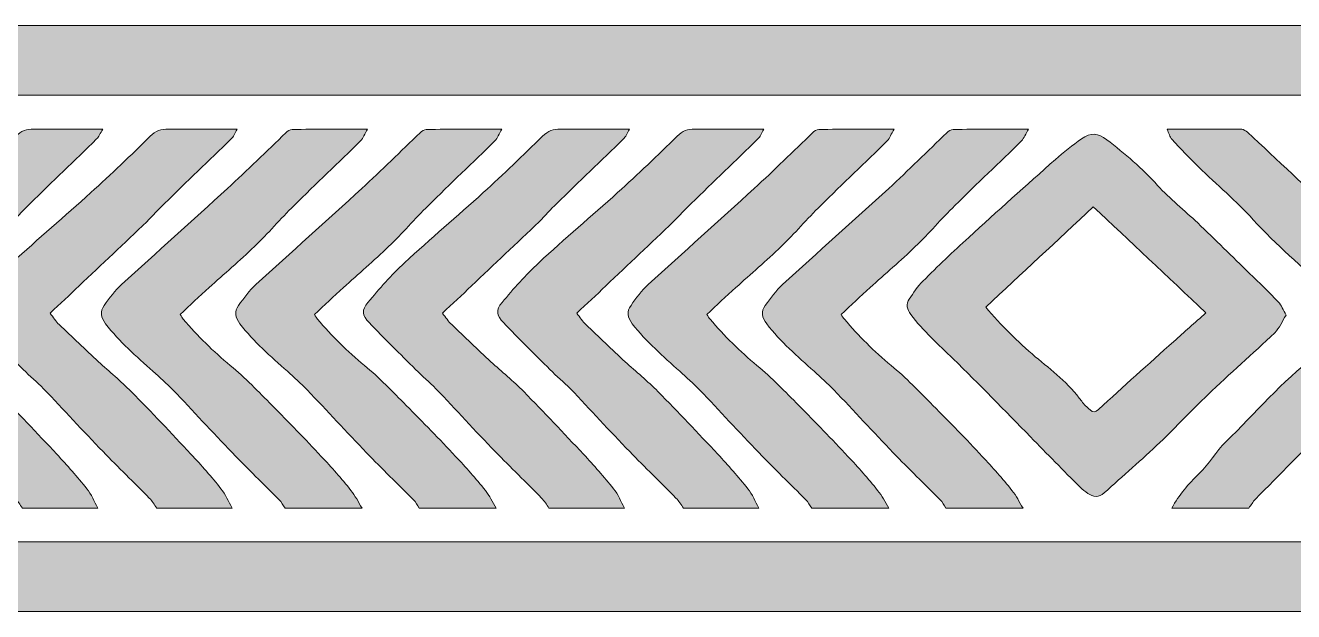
# Model space of a CAD drawing. Header units: millimetres. Extents: x 81 to 254, y 76 to 204.
# Drawn here: x 213.54 to 219.94, y 193.41 to 196.37 of the extents above; entities that cross this region are included whole.
import ezdxf

# ---------------------------------------------------------------- set-up
doc = ezdxf.new("R2010")
doc.units = ezdxf.units.MM
doc.header["$MEASUREMENT"] = 0
doc.layers.get('0').update_dxf_attribs({"lineweight": 0})

# ---------------------------------------------------------------- blocks, each defined once
blk = doc.blocks.new('Block_10')
at = {"true_color": 0xbbbdbf, "transparency": 33554687}
h = blk.add_hatch(color=9, dxfattribs=at)
h.dxf.hatch_style = 2
h.paths.add_polyline_path([(253.1243, 196.0185), (80.8699, 196.0185), (80.8699, 196.3713), (253.1243, 196.3713)])
h = blk.add_hatch(color=9, dxfattribs=at)
h.dxf.hatch_style = 2
h.paths.add_polyline_path([(253.1243, 193.4133), (80.8699, 193.4133), (80.8699, 193.7661), (253.1243, 193.7661)])
for points in [[(253.1243, 196.0185), (80.8699, 196.0185), (80.8699, 196.3713), (253.1243, 196.3713)], [(253.1243, 193.4133), (80.8699, 193.4133), (80.8699, 193.7661), (253.1243, 193.7661)]]:
    blk.add_lwpolyline(points, close=True)
blk = doc.blocks.new('Block_5')
at = {"true_color": 0xbbbdbf, "transparency": 33554687}
h = blk.add_hatch(color=9, dxfattribs=at)
edge = h.paths.add_edge_path()
edge.add_spline(control_points=[(213.525, 193.9356), (213.513, 193.9528), (213.5016, 193.9714), (213.4868, 193.9866), (213.4096, 194.0651), (213.3304, 194.1416), (213.2539, 194.2208), (213.1519, 194.3255), (213.0544, 194.433), (212.9528, 194.5378), (212.9214, 194.5715), (212.8842, 194.6018), (212.8515, 194.6349), (212.7726, 194.7128), (212.693, 194.7913), (212.6165, 194.8713), (212.5814, 194.9078), (212.578, 194.9347), (212.6103, 194.9725), (212.6682, 195.0428), (212.7288, 195.1117), (212.7953, 195.1737), (212.9249, 195.2943), (213.0616, 195.408), (213.1926, 195.5272), (213.2949, 195.6195), (213.3938, 195.716), (213.4923, 195.8118), (213.5188, 195.8379), (213.5453, 195.849), (213.5836, 195.8483), (213.6831, 195.8455), (213.7834, 195.8476), (213.8833, 195.8476), (213.896, 195.8476), (213.9098, 195.8476), (213.9309, 195.8476), (213.9174, 195.8262), (213.9112, 195.809), (213.8995, 195.798), (213.7879, 195.6891), (213.6759, 195.5816), (213.5639, 195.4728), (213.5336, 195.4431), (213.5047, 195.4101), (213.4751, 195.3805), (213.3614, 195.2723), (213.247, 195.1641), (213.1333, 195.0566), (213.0864, 195.0111), (213.0372, 194.9663), (212.9865, 194.9195), (213.0038, 194.8981), (213.0162, 194.8775), (213.0334, 194.8616), (213.0985, 194.7982), (213.1643, 194.7355), (213.2308, 194.6742), (213.2856, 194.6232), (213.3442, 194.577), (213.3972, 194.5233), (213.4985, 194.42), (213.5991, 194.3138), (213.6983, 194.2077), (213.7507, 194.1512), (213.8023, 194.0933), (213.8499, 194.0334), (213.8733, 194.0045), (213.8871, 193.9686), (213.9057, 193.9356), (213.7789, 193.9356), (213.6515, 193.9356), (213.525, 193.9356)], knot_values=[0, 0, 0, 0, 1, 1, 1, 2, 2, 2, 3, 3, 3, 4, 4, 4, 5, 5, 5, 6, 6, 6, 7, 7, 7, 8, 8, 8, 9, 9, 9, 10, 10, 10, 11, 11, 11, 12, 12, 12, 13, 13, 13, 14, 14, 14, 15, 15, 15, 16, 16, 16, 17, 17, 17, 18, 18, 18, 19, 19, 19, 20, 20, 20, 21, 21, 21, 22, 22, 22, 23, 23, 23, 24, 24, 24, 24], degree=3, periodic=0)
h = blk.add_hatch(color=9, dxfattribs=at)
edge = h.paths.add_edge_path()
edge.add_spline(control_points=[(214.2033, 193.9356), (214.1903, 193.9528), (214.1799, 193.9714), (214.1655, 193.9866), (214.0876, 194.0651), (214.0084, 194.1416), (213.9319, 194.2208), (213.8302, 194.3255), (213.7327, 194.433), (213.6315, 194.5378), (213.5991, 194.5715), (213.5626, 194.6018), (213.5291, 194.6349), (213.4506, 194.7128), (213.3714, 194.7913), (213.2938, 194.8713), (213.2587, 194.9078), (213.256, 194.9347), (213.2876, 194.9725), (213.3455, 195.0428), (213.4072, 195.1117), (213.473, 195.1737), (213.6032, 195.2943), (213.7397, 195.408), (213.8699, 195.5272), (213.9732, 195.6195), (214.0724, 195.716), (214.1703, 195.8118), (214.1971, 195.8379), (214.2237, 195.849), (214.2619, 195.8483), (214.3611, 195.8455), (214.4617, 195.8476), (214.5616, 195.8476), (214.574, 195.8476), (214.5865, 195.8476), (214.6092, 195.8476), (214.5961, 195.8262), (214.5899, 195.809), (214.5782, 195.798), (214.4665, 195.6891), (214.3532, 195.5816), (214.2423, 195.4728), (214.2113, 195.4431), (214.183, 195.4101), (214.1524, 195.3805), (214.0394, 195.2723), (213.9257, 195.1641), (213.8106, 195.0566), (213.7637, 195.0111), (213.7152, 194.9663), (213.6645, 194.9195), (213.6811, 194.8981), (213.6935, 194.8775), (213.7107, 194.8616), (213.7762, 194.7982), (213.8423, 194.7355), (213.9091, 194.6742), (213.9636, 194.6232), (214.0214, 194.577), (214.0745, 194.5233), (214.1768, 194.42), (214.2767, 194.3138), (214.3756, 194.2077), (214.4287, 194.1512), (214.4803, 194.0933), (214.5272, 194.0334), (214.5506, 194.0045), (214.5654, 193.9686), (214.5834, 193.9356), (214.4569, 193.9356), (214.3298, 193.9356), (214.2033, 193.9356)], knot_values=[0, 0, 0, 0, 1, 1, 1, 2, 2, 2, 3, 3, 3, 4, 4, 4, 5, 5, 5, 6, 6, 6, 7, 7, 7, 8, 8, 8, 9, 9, 9, 10, 10, 10, 11, 11, 11, 12, 12, 12, 13, 13, 13, 14, 14, 14, 15, 15, 15, 16, 16, 16, 17, 17, 17, 18, 18, 18, 19, 19, 19, 20, 20, 20, 21, 21, 21, 22, 22, 22, 23, 23, 23, 24, 24, 24, 24], degree=3, periodic=0)
h = blk.add_hatch(color=9, dxfattribs=at)
edge = h.paths.add_edge_path()
edge.add_spline(control_points=[(214.8503, 193.9356), (214.8404, 193.9501), (214.8328, 193.9659), (214.8207, 193.9776), (214.7418, 194.0568), (214.6615, 194.1347), (214.585, 194.2146), (214.4827, 194.32), (214.3852, 194.4268), (214.2847, 194.5323), (214.2523, 194.5653), (214.2185, 194.5956), (214.1837, 194.626), (214.0993, 194.7011), (214.0152, 194.7755), (213.945, 194.8651), (213.9215, 194.8974), (213.9153, 194.9271), (213.9381, 194.9587), (213.9643, 194.9953), (213.9925, 195.0332), (214.0256, 195.0635), (214.2033, 195.2261), (214.3828, 195.386), (214.5599, 195.5486), (214.6598, 195.6402), (214.7566, 195.736), (214.8552, 195.829), (214.8634, 195.8373), (214.8751, 195.8462), (214.8862, 195.8462), (215.0095, 195.8476), (215.1321, 195.8476), (215.2665, 195.8476), (215.2513, 195.8228), (215.2451, 195.8021), (215.232, 195.7883), (215.1198, 195.6788), (215.0064, 195.572), (214.8958, 195.4624), (214.8269, 195.3949), (214.7649, 195.3212), (214.696, 195.255), (214.6216, 195.1834), (214.543, 195.1173), (214.4673, 195.0484), (214.4183, 195.0043), (214.3701, 194.9587), (214.3212, 194.9126), (214.3274, 194.9029), (214.3315, 194.8954), (214.3367, 194.8892), (214.4094, 194.8044), (214.4876, 194.7266), (214.574, 194.6556), (214.6491, 194.5936), (214.7167, 194.5226), (214.7856, 194.4537), (214.8689, 194.369), (214.9526, 194.2835), (215.0329, 194.1967), (215.086, 194.1416), (215.1352, 194.0844), (215.1828, 194.0252), (215.2045, 193.9983), (215.2203, 193.9659), (215.239, 193.9356), (215.1094, 193.9356), (214.9799, 193.9356), (214.8503, 193.9356)], knot_values=[0, 0, 0, 0, 1, 1, 1, 2, 2, 2, 3, 3, 3, 4, 4, 4, 5, 5, 5, 6, 6, 6, 7, 7, 7, 8, 8, 8, 9, 9, 9, 10, 10, 10, 11, 11, 11, 12, 12, 12, 13, 13, 13, 14, 14, 14, 15, 15, 15, 16, 16, 16, 17, 17, 17, 18, 18, 18, 19, 19, 19, 20, 20, 20, 21, 21, 21, 22, 22, 22, 23, 23, 23, 23], degree=3, periodic=0)
h = blk.add_hatch(color=9, dxfattribs=at)
edge = h.paths.add_edge_path()
edge.add_spline(control_points=[(215.5276, 193.9356), (215.5184, 193.9501), (215.5104, 193.9659), (215.498, 193.9776), (215.4205, 194.0568), (215.3389, 194.1347), (215.2624, 194.2146), (215.1611, 194.32), (215.0626, 194.4268), (214.962, 194.5323), (214.9309, 194.5653), (214.8965, 194.5956), (214.8624, 194.626), (214.7776, 194.7011), (214.6925, 194.7755), (214.623, 194.8651), (214.5988, 194.8974), (214.5926, 194.9271), (214.6161, 194.9587), (214.6436, 194.9953), (214.6698, 195.0332), (214.7036, 195.0635), (214.8813, 195.2261), (215.0612, 195.386), (215.2383, 195.5486), (215.3382, 195.6402), (215.4339, 195.736), (215.5325, 195.829), (215.5411, 195.8373), (215.5535, 195.8462), (215.5635, 195.8462), (215.6868, 195.8476), (215.8101, 195.8476), (215.9445, 195.8476), (215.9297, 195.8228), (215.9231, 195.8021), (215.9094, 195.7883), (215.7977, 195.6788), (215.6841, 195.572), (215.5738, 195.4624), (215.5042, 195.3949), (215.4429, 195.3212), (215.3733, 195.255), (215.2989, 195.1834), (215.221, 195.1173), (215.1452, 195.0484), (215.0963, 195.0043), (215.0488, 194.9587), (214.9985, 194.9126), (215.0047, 194.9029), (215.0095, 194.8954), (215.015, 194.8892), (215.086, 194.8044), (215.1656, 194.7266), (215.2513, 194.6556), (215.3264, 194.5936), (215.394, 194.5226), (215.4622, 194.4537), (215.5469, 194.369), (215.63, 194.2835), (215.7113, 194.1967), (215.7633, 194.1416), (215.8136, 194.0844), (215.8615, 194.0252), (215.8828, 193.9983), (215.8976, 193.9659), (215.9163, 193.9356), (215.7867, 193.9356), (215.6582, 193.9356), (215.5276, 193.9356)], knot_values=[0, 0, 0, 0, 1, 1, 1, 2, 2, 2, 3, 3, 3, 4, 4, 4, 5, 5, 5, 6, 6, 6, 7, 7, 7, 8, 8, 8, 9, 9, 9, 10, 10, 10, 11, 11, 11, 12, 12, 12, 13, 13, 13, 14, 14, 14, 15, 15, 15, 16, 16, 16, 17, 17, 17, 18, 18, 18, 19, 19, 19, 20, 20, 20, 21, 21, 21, 22, 22, 22, 23, 23, 23, 23], degree=3, periodic=0)
h = blk.add_hatch(color=9, dxfattribs=at)
edge = h.paths.add_edge_path()
edge.add_spline(control_points=[(216.1826, 193.9356), (216.1709, 193.9528), (216.1602, 193.9714), (216.1453, 193.9866), (216.0678, 194.0651), (215.9883, 194.1416), (215.9118, 194.2208), (215.8101, 194.3255), (215.712, 194.433), (215.6121, 194.5378), (215.5793, 194.5715), (215.5428, 194.6018), (215.5097, 194.6349), (215.4312, 194.7128), (215.3512, 194.7913), (215.2748, 194.8713), (215.24, 194.9078), (215.2359, 194.9347), (215.2686, 194.9725), (215.3264, 195.0428), (215.3871, 195.1117), (215.4536, 195.1737), (215.5848, 195.2943), (215.7199, 195.408), (215.8508, 195.5272), (215.9531, 195.6195), (216.0513, 195.716), (216.1505, 195.8118), (216.1781, 195.8379), (216.2036, 195.849), (216.2411, 195.8483), (216.3421, 195.8455), (216.442, 195.8476), (216.5415, 195.8476), (216.555, 195.8476), (216.5674, 195.8476), (216.5894, 195.8476), (216.576, 195.8262), (216.5698, 195.809), (216.5584, 195.798), (216.4464, 195.6891), (216.3338, 195.5816), (216.2218, 195.4728), (216.1912, 195.4431), (216.1629, 195.4101), (216.1333, 195.3805), (216.0196, 195.2723), (215.9045, 195.1641), (215.7915, 195.0566), (215.7443, 195.0111), (215.6958, 194.9663), (215.6448, 194.9195), (215.662, 194.8981), (215.6744, 194.8775), (215.6916, 194.8616), (215.7564, 194.7982), (215.8222, 194.7355), (215.8894, 194.6742), (215.9438, 194.6232), (216.0024, 194.577), (216.0554, 194.5233), (216.1574, 194.42), (216.2566, 194.3138), (216.3565, 194.2077), (216.4096, 194.1512), (216.4606, 194.0933), (216.5085, 194.0334), (216.5315, 194.0045), (216.5453, 193.9686), (216.5632, 193.9356), (216.4378, 193.9356), (216.3097, 193.9356), (216.1826, 193.9356)], knot_values=[0, 0, 0, 0, 1, 1, 1, 2, 2, 2, 3, 3, 3, 4, 4, 4, 5, 5, 5, 6, 6, 6, 7, 7, 7, 8, 8, 8, 9, 9, 9, 10, 10, 10, 11, 11, 11, 12, 12, 12, 13, 13, 13, 14, 14, 14, 15, 15, 15, 16, 16, 16, 17, 17, 17, 18, 18, 18, 19, 19, 19, 20, 20, 20, 21, 21, 21, 22, 22, 22, 23, 23, 23, 24, 24, 24, 24], degree=3, periodic=0)
h = blk.add_hatch(color=9, dxfattribs=at)
edge = h.paths.add_edge_path()
edge.add_spline(control_points=[(216.8616, 193.9356), (216.8492, 193.9528), (216.8382, 193.9714), (216.8234, 193.9866), (216.7462, 194.0651), (216.6666, 194.1416), (216.5901, 194.2208), (216.4885, 194.3255), (216.3906, 194.433), (216.2904, 194.5378), (216.2566, 194.5715), (216.2208, 194.6018), (216.1874, 194.6349), (216.1085, 194.7128), (216.0296, 194.7913), (215.9528, 194.8713), (215.9173, 194.9078), (215.9142, 194.9347), (215.9455, 194.9725), (216.0037, 195.0428), (216.0647, 195.1117), (216.1312, 195.1737), (216.2614, 195.2943), (216.3972, 195.408), (216.5288, 195.5272), (216.6314, 195.6195), (216.7313, 195.716), (216.8289, 195.8118), (216.8554, 195.8379), (216.8819, 195.849), (216.9198, 195.8483), (217.0194, 195.8455), (217.12, 195.8476), (217.2199, 195.8476), (217.2323, 195.8476), (217.2447, 195.8476), (217.2674, 195.8476), (217.2543, 195.8262), (217.2481, 195.809), (217.2364, 195.798), (217.1248, 195.6891), (217.0125, 195.5816), (216.9009, 195.4728), (216.8695, 195.4431), (216.8413, 195.4101), (216.8099, 195.3805), (216.6969, 195.2723), (216.5839, 195.1641), (216.4688, 195.0566), (216.422, 195.0111), (216.3738, 194.9663), (216.3231, 194.9195), (216.3393, 194.8981), (216.3524, 194.8775), (216.3689, 194.8616), (216.4337, 194.7982), (216.5002, 194.7355), (216.567, 194.6742), (216.6218, 194.6232), (216.6807, 194.577), (216.7327, 194.5233), (216.8351, 194.42), (216.935, 194.3138), (217.0345, 194.2077), (217.0876, 194.1512), (217.1386, 194.0933), (217.1861, 194.0334), (217.2088, 194.0045), (217.224, 193.9686), (217.2419, 193.9356), (217.1151, 193.9356), (216.988, 193.9356), (216.8616, 193.9356)], knot_values=[0, 0, 0, 0, 1, 1, 1, 2, 2, 2, 3, 3, 3, 4, 4, 4, 5, 5, 5, 6, 6, 6, 7, 7, 7, 8, 8, 8, 9, 9, 9, 10, 10, 10, 11, 11, 11, 12, 12, 12, 13, 13, 13, 14, 14, 14, 15, 15, 15, 16, 16, 16, 17, 17, 17, 18, 18, 18, 19, 19, 19, 20, 20, 20, 21, 21, 21, 22, 22, 22, 23, 23, 23, 24, 24, 24, 24], degree=3, periodic=0)
h = blk.add_hatch(color=9, dxfattribs=at)
edge = h.paths.add_edge_path()
edge.add_spline(control_points=[(217.5086, 193.9356), (217.4986, 193.9501), (217.4907, 193.9659), (217.479, 193.9776), (217.4004, 194.0568), (217.3198, 194.1347), (217.2429, 194.2146), (217.141, 194.32), (217.0435, 194.4268), (216.9429, 194.5323), (216.9112, 194.5653), (216.8764, 194.5956), (216.8423, 194.626), (216.7586, 194.7011), (216.6735, 194.7755), (216.6032, 194.8651), (216.5798, 194.8974), (216.5736, 194.9271), (216.5967, 194.9587), (216.6228, 194.9953), (216.6501, 195.0332), (216.6838, 195.0635), (216.8616, 195.2261), (217.0411, 195.386), (217.2185, 195.5486), (217.3191, 195.6402), (217.4149, 195.736), (217.5134, 195.829), (217.5217, 195.8373), (217.533, 195.8462), (217.5444, 195.8462), (217.6677, 195.8476), (217.7904, 195.8476), (217.9247, 195.8476), (217.9092, 195.8228), (217.9034, 195.8021), (217.8899, 195.7883), (217.778, 195.6788), (217.665, 195.572), (217.5541, 195.4624), (217.4851, 195.3949), (217.4228, 195.3212), (217.3542, 195.255), (217.2802, 195.1834), (217.2013, 195.1173), (217.1258, 195.0484), (217.0762, 195.0043), (217.0287, 194.9587), (216.9794, 194.9126), (216.9856, 194.9029), (216.9898, 194.8954), (216.9959, 194.8892), (217.0676, 194.8044), (217.1458, 194.7266), (217.2323, 194.6556), (217.3074, 194.5936), (217.3742, 194.5226), (217.4438, 194.4537), (217.5272, 194.369), (217.6099, 194.2835), (217.6911, 194.1967), (217.7442, 194.1416), (217.7935, 194.0844), (217.8414, 194.0252), (217.8634, 193.9983), (217.8786, 193.9659), (217.8972, 193.9356), (217.7676, 193.9356), (217.6381, 193.9356), (217.5086, 193.9356)], knot_values=[0, 0, 0, 0, 1, 1, 1, 2, 2, 2, 3, 3, 3, 4, 4, 4, 5, 5, 5, 6, 6, 6, 7, 7, 7, 8, 8, 8, 9, 9, 9, 10, 10, 10, 11, 11, 11, 12, 12, 12, 13, 13, 13, 14, 14, 14, 15, 15, 15, 16, 16, 16, 17, 17, 17, 18, 18, 18, 19, 19, 19, 20, 20, 20, 21, 21, 21, 22, 22, 22, 23, 23, 23, 23], degree=3, periodic=0)
h = blk.add_hatch(color=9, dxfattribs=at)
edge = h.paths.add_edge_path()
edge.add_spline(control_points=[(218.1859, 193.9356), (218.1769, 193.9501), (218.168, 193.9659), (218.1563, 193.9776), (218.0784, 194.0568), (217.9978, 194.1347), (217.9206, 194.2146), (217.82, 194.32), (217.7208, 194.4268), (217.6202, 194.5323), (217.5892, 194.5653), (217.5547, 194.5956), (217.5203, 194.626), (217.4369, 194.7011), (217.3508, 194.7755), (217.2815, 194.8651), (217.2571, 194.8974), (217.2509, 194.9271), (217.2743, 194.9587), (217.3022, 194.9953), (217.3284, 195.0332), (217.3618, 195.0635), (217.5389, 195.2261), (217.7194, 195.386), (217.8972, 195.5486), (217.9964, 195.6402), (218.0929, 195.736), (218.1907, 195.829), (218.1993, 195.8373), (218.2121, 195.8462), (218.2224, 195.8462), (218.3461, 195.8476), (218.468, 195.8476), (218.6027, 195.8476), (218.5883, 195.8228), (218.581, 195.8021), (218.5676, 195.7883), (218.456, 195.6788), (218.3423, 195.572), (218.2314, 195.4624), (218.1621, 195.3949), (218.1011, 195.3212), (218.0315, 195.255), (217.9582, 195.1834), (217.8786, 195.1173), (217.8035, 195.0484), (217.7545, 195.0043), (217.707, 194.9587), (217.6567, 194.9126), (217.6636, 194.9029), (217.6677, 194.8954), (217.6733, 194.8892), (217.7449, 194.8044), (217.8241, 194.7266), (217.9092, 194.6556), (217.9847, 194.5936), (218.0525, 194.5226), (218.1204, 194.4537), (218.2048, 194.369), (218.2892, 194.2835), (218.3695, 194.1967), (218.4208, 194.1416), (218.4718, 194.0844), (218.5194, 194.0252), (218.5414, 193.9983), (218.5559, 193.9659), (218.5752, 193.9356), (218.4456, 193.9356), (218.3154, 193.9356), (218.1859, 193.9356)], knot_values=[0, 0, 0, 0, 1, 1, 1, 2, 2, 2, 3, 3, 3, 4, 4, 4, 5, 5, 5, 6, 6, 6, 7, 7, 7, 8, 8, 8, 9, 9, 9, 10, 10, 10, 11, 11, 11, 12, 12, 12, 13, 13, 13, 14, 14, 14, 15, 15, 15, 16, 16, 16, 17, 17, 17, 18, 18, 18, 19, 19, 19, 20, 20, 20, 21, 21, 21, 22, 22, 22, 23, 23, 23, 23], degree=3, periodic=0)
h = blk.add_hatch(color=9, dxfattribs=at)
edge = h.paths.add_edge_path()
edge.add_spline(control_points=[(219.4981, 194.9209), (219.3021, 195.1055), (219.1133, 195.284), (218.93, 195.4562), (218.7457, 195.284), (218.5676, 195.1173), (218.3867, 194.9498), (218.4663, 194.8568), (218.5476, 194.7748), (218.6372, 194.6997), (218.7198, 194.6301), (218.8074, 194.5647), (218.8714, 194.4744), (218.8832, 194.4578), (218.8987, 194.4455), (218.9135, 194.431), (218.9283, 194.4158), (218.94, 194.4192), (218.9555, 194.433), (219.0813, 194.5481), (219.2084, 194.6625), (219.3358, 194.7762), (219.3892, 194.8237), (219.442, 194.8706), (219.4981, 194.9209)], knot_values=[0, 0, 0, 0, 1, 1, 1, 2, 2, 2, 3, 3, 3, 4, 4, 4, 5, 5, 5, 6, 6, 6, 7, 7, 7, 8, 8, 8, 8], degree=3, periodic=0)
edge = h.paths.add_edge_path()
edge.add_spline(control_points=[(219.9029, 194.9092), (219.8829, 194.8775), (219.8698, 194.843), (219.8454, 194.8203), (219.7338, 194.7142), (219.619, 194.6136), (219.5081, 194.5074), (219.4254, 194.4296), (219.349, 194.3448), (219.2663, 194.267), (219.1746, 194.1802), (219.0782, 194.0975), (218.9851, 194.0127), (218.9562, 193.9872), (218.9307, 193.9907), (218.9024, 194.01), (218.8897, 194.0196), (218.8752, 194.0293), (218.8635, 194.041), (218.7791, 194.1251), (218.6964, 194.2098), (218.6131, 194.2952), (218.4829, 194.4268), (218.3547, 194.5612), (218.2224, 194.6887), (218.148, 194.761), (218.0708, 194.8292), (218.0081, 194.9133), (217.9895, 194.9381), (217.984, 194.9643), (218.0012, 194.9905), (218.0212, 195.0215), (218.0433, 195.0539), (218.0698, 195.0807), (218.1445, 195.1558), (218.2224, 195.2295), (218.3013, 195.3012), (218.4456, 195.4335), (218.5914, 195.5644), (218.7385, 195.6946), (218.7798, 195.7319), (218.8246, 195.7663), (218.8697, 195.7987), (218.9166, 195.8318), (218.9535, 195.829), (218.9982, 195.7945), (219.0892, 195.7236), (219.1774, 195.6505), (219.2546, 195.5637), (219.3162, 195.4955), (219.3903, 195.4376), (219.4571, 195.3743), (219.5439, 195.2902), (219.6314, 195.2047), (219.7182, 195.12), (219.7672, 195.0724), (219.8182, 195.0249), (219.8643, 194.9753), (219.8802, 194.9595), (219.8878, 194.9353), (219.9029, 194.9092)], knot_values=[0, 0, 0, 0, 1, 1, 1, 2, 2, 2, 3, 3, 3, 4, 4, 4, 5, 5, 5, 6, 6, 6, 7, 7, 7, 8, 8, 8, 9, 9, 9, 10, 10, 10, 11, 11, 11, 12, 12, 12, 13, 13, 13, 14, 14, 14, 15, 15, 15, 16, 16, 16, 17, 17, 17, 18, 18, 18, 19, 19, 19, 20, 20, 20, 20], degree=3, periodic=0)
h = blk.add_hatch(color=9, dxfattribs=at)
edge = h.paths.add_edge_path()
edge.add_spline(control_points=[(219.3266, 193.9356), (219.3624, 194.0017), (219.4092, 194.0575), (219.4647, 194.1106), (219.5143, 194.1581), (219.5494, 194.2215), (219.5987, 194.2697), (219.7479, 194.4144), (219.8805, 194.5743), (220.049, 194.7004), (220.1234, 194.7562), (220.1802, 194.8347), (220.2495, 194.9071), (220.1999, 194.954), (220.1554, 194.9973), (220.11, 195.0387), (219.9828, 195.1524), (219.8526, 195.2633), (219.7375, 195.3908), (219.6517, 195.4852), (219.5529, 195.5672), (219.4612, 195.6568), (219.4151, 195.7015), (219.3703, 195.7484), (219.3266, 195.7966), (219.3155, 195.8083), (219.3117, 195.8262), (219.3021, 195.8476), (219.4333, 195.8476), (219.556, 195.8476), (219.6793, 195.8469), (219.6893, 195.8462), (219.7003, 195.8386), (219.7079, 195.8318), (219.8599, 195.6912), (220.0087, 195.5499), (220.1617, 195.4101), (220.2502, 195.3288), (220.3449, 195.253), (220.4321, 195.1703), (220.4972, 195.1076), (220.5596, 195.0401), (220.6188, 194.9712), (220.6553, 194.9271), (220.6484, 194.905), (220.6143, 194.8595), (220.5379, 194.7583), (220.4379, 194.6825), (220.3487, 194.595), (220.2684, 194.5164), (220.1951, 194.4337), (220.1162, 194.3538), (219.9939, 194.2291), (219.8705, 194.1051), (219.7479, 193.9804), (219.7355, 193.9673), (219.7258, 193.9507), (219.7151, 193.9356), (219.5856, 193.9356), (219.4561, 193.9356), (219.3266, 193.9356)], knot_values=[0, 0, 0, 0, 1, 1, 1, 2, 2, 2, 3, 3, 3, 4, 4, 4, 5, 5, 5, 6, 6, 6, 7, 7, 7, 8, 8, 8, 9, 9, 9, 10, 10, 10, 11, 11, 11, 12, 12, 12, 13, 13, 13, 14, 14, 14, 15, 15, 15, 16, 16, 16, 17, 17, 17, 18, 18, 18, 19, 19, 19, 20, 20, 20, 20], degree=3, periodic=0)
for points, knots in [([(213.525, 193.9356), (213.513, 193.9528), (213.5016, 193.9714), (213.4868, 193.9866), (213.4096, 194.0651), (213.3304, 194.1416), (213.2539, 194.2208), (213.1519, 194.3255), (213.0544, 194.433), (212.9528, 194.5378), (212.9214, 194.5715), (212.8842, 194.6018), (212.8515, 194.6349), (212.7726, 194.7128), (212.693, 194.7913), (212.6165, 194.8713), (212.5814, 194.9078), (212.578, 194.9347), (212.6103, 194.9725), (212.6682, 195.0428), (212.7288, 195.1117), (212.7953, 195.1737), (212.9249, 195.2943), (213.0616, 195.408), (213.1926, 195.5272), (213.2949, 195.6195), (213.3938, 195.716), (213.4923, 195.8118), (213.5188, 195.8379), (213.5453, 195.849), (213.5836, 195.8483), (213.6831, 195.8455), (213.7834, 195.8476), (213.8833, 195.8476), (213.896, 195.8476), (213.9098, 195.8476), (213.9309, 195.8476), (213.9174, 195.8262), (213.9112, 195.809), (213.8995, 195.798), (213.7879, 195.6891), (213.6759, 195.5816), (213.5639, 195.4728), (213.5336, 195.4431), (213.5047, 195.4101), (213.4751, 195.3805), (213.3614, 195.2723), (213.247, 195.1641), (213.1333, 195.0566), (213.0864, 195.0111), (213.0372, 194.9663), (212.9865, 194.9195), (213.0038, 194.8981), (213.0162, 194.8775), (213.0334, 194.8616), (213.0985, 194.7982), (213.1643, 194.7355), (213.2308, 194.6742), (213.2856, 194.6232), (213.3442, 194.577), (213.3972, 194.5233), (213.4985, 194.42), (213.5991, 194.3138), (213.6983, 194.2077), (213.7507, 194.1512), (213.8023, 194.0933), (213.8499, 194.0334), (213.8733, 194.0045), (213.8871, 193.9686), (213.9057, 193.9356), (213.7789, 193.9356), (213.6515, 193.9356), (213.525, 193.9356)], [0, 0, 0, 0, 1, 1, 1, 2, 2, 2, 3, 3, 3, 4, 4, 4, 5, 5, 5, 6, 6, 6, 7, 7, 7, 8, 8, 8, 9, 9, 9, 10, 10, 10, 11, 11, 11, 12, 12, 12, 13, 13, 13, 14, 14, 14, 15, 15, 15, 16, 16, 16, 17, 17, 17, 18, 18, 18, 19, 19, 19, 20, 20, 20, 21, 21, 21, 22, 22, 22, 23, 23, 23, 24, 24, 24, 24]), ([(214.2033, 193.9356), (214.1903, 193.9528), (214.1799, 193.9714), (214.1655, 193.9866), (214.0876, 194.0651), (214.0084, 194.1416), (213.9319, 194.2208), (213.8302, 194.3255), (213.7327, 194.433), (213.6315, 194.5378), (213.5991, 194.5715), (213.5626, 194.6018), (213.5291, 194.6349), (213.4506, 194.7128), (213.3714, 194.7913), (213.2938, 194.8713), (213.2587, 194.9078), (213.256, 194.9347), (213.2876, 194.9725), (213.3455, 195.0428), (213.4072, 195.1117), (213.473, 195.1737), (213.6032, 195.2943), (213.7397, 195.408), (213.8699, 195.5272), (213.9732, 195.6195), (214.0724, 195.716), (214.1703, 195.8118), (214.1971, 195.8379), (214.2237, 195.849), (214.2619, 195.8483), (214.3611, 195.8455), (214.4617, 195.8476), (214.5616, 195.8476), (214.574, 195.8476), (214.5865, 195.8476), (214.6092, 195.8476), (214.5961, 195.8262), (214.5899, 195.809), (214.5782, 195.798), (214.4665, 195.6891), (214.3532, 195.5816), (214.2423, 195.4728), (214.2113, 195.4431), (214.183, 195.4101), (214.1524, 195.3805), (214.0394, 195.2723), (213.9257, 195.1641), (213.8106, 195.0566), (213.7637, 195.0111), (213.7152, 194.9663), (213.6645, 194.9195), (213.6811, 194.8981), (213.6935, 194.8775), (213.7107, 194.8616), (213.7762, 194.7982), (213.8423, 194.7355), (213.9091, 194.6742), (213.9636, 194.6232), (214.0214, 194.577), (214.0745, 194.5233), (214.1768, 194.42), (214.2767, 194.3138), (214.3756, 194.2077), (214.4287, 194.1512), (214.4803, 194.0933), (214.5272, 194.0334), (214.5506, 194.0045), (214.5654, 193.9686), (214.5834, 193.9356), (214.4569, 193.9356), (214.3298, 193.9356), (214.2033, 193.9356)], [0, 0, 0, 0, 1, 1, 1, 2, 2, 2, 3, 3, 3, 4, 4, 4, 5, 5, 5, 6, 6, 6, 7, 7, 7, 8, 8, 8, 9, 9, 9, 10, 10, 10, 11, 11, 11, 12, 12, 12, 13, 13, 13, 14, 14, 14, 15, 15, 15, 16, 16, 16, 17, 17, 17, 18, 18, 18, 19, 19, 19, 20, 20, 20, 21, 21, 21, 22, 22, 22, 23, 23, 23, 24, 24, 24, 24]), ([(214.8503, 193.9356), (214.8404, 193.9501), (214.8328, 193.9659), (214.8207, 193.9776), (214.7418, 194.0568), (214.6615, 194.1347), (214.585, 194.2146), (214.4827, 194.32), (214.3852, 194.4268), (214.2847, 194.5323), (214.2523, 194.5653), (214.2185, 194.5956), (214.1837, 194.626), (214.0993, 194.7011), (214.0152, 194.7755), (213.945, 194.8651), (213.9215, 194.8974), (213.9153, 194.9271), (213.9381, 194.9587), (213.9643, 194.9953), (213.9925, 195.0332), (214.0256, 195.0635), (214.2033, 195.2261), (214.3828, 195.386), (214.5599, 195.5486), (214.6598, 195.6402), (214.7566, 195.736), (214.8552, 195.829), (214.8634, 195.8373), (214.8751, 195.8462), (214.8862, 195.8462), (215.0095, 195.8476), (215.1321, 195.8476), (215.2665, 195.8476), (215.2513, 195.8228), (215.2451, 195.8021), (215.232, 195.7883), (215.1198, 195.6788), (215.0064, 195.572), (214.8958, 195.4624), (214.8269, 195.3949), (214.7649, 195.3212), (214.696, 195.255), (214.6216, 195.1834), (214.543, 195.1173), (214.4673, 195.0484), (214.4183, 195.0043), (214.3701, 194.9587), (214.3212, 194.9126), (214.3274, 194.9029), (214.3315, 194.8954), (214.3367, 194.8892), (214.4094, 194.8044), (214.4876, 194.7266), (214.574, 194.6556), (214.6491, 194.5936), (214.7167, 194.5226), (214.7856, 194.4537), (214.8689, 194.369), (214.9526, 194.2835), (215.0329, 194.1967), (215.086, 194.1416), (215.1352, 194.0844), (215.1828, 194.0252), (215.2045, 193.9983), (215.2203, 193.9659), (215.239, 193.9356), (215.1094, 193.9356), (214.9799, 193.9356), (214.8503, 193.9356)], [0, 0, 0, 0, 1, 1, 1, 2, 2, 2, 3, 3, 3, 4, 4, 4, 5, 5, 5, 6, 6, 6, 7, 7, 7, 8, 8, 8, 9, 9, 9, 10, 10, 10, 11, 11, 11, 12, 12, 12, 13, 13, 13, 14, 14, 14, 15, 15, 15, 16, 16, 16, 17, 17, 17, 18, 18, 18, 19, 19, 19, 20, 20, 20, 21, 21, 21, 22, 22, 22, 23, 23, 23, 23]), ([(215.5276, 193.9356), (215.5184, 193.9501), (215.5104, 193.9659), (215.498, 193.9776), (215.4205, 194.0568), (215.3389, 194.1347), (215.2624, 194.2146), (215.1611, 194.32), (215.0626, 194.4268), (214.962, 194.5323), (214.9309, 194.5653), (214.8965, 194.5956), (214.8624, 194.626), (214.7776, 194.7011), (214.6925, 194.7755), (214.623, 194.8651), (214.5988, 194.8974), (214.5926, 194.9271), (214.6161, 194.9587), (214.6436, 194.9953), (214.6698, 195.0332), (214.7036, 195.0635), (214.8813, 195.2261), (215.0612, 195.386), (215.2383, 195.5486), (215.3382, 195.6402), (215.4339, 195.736), (215.5325, 195.829), (215.5411, 195.8373), (215.5535, 195.8462), (215.5635, 195.8462), (215.6868, 195.8476), (215.8101, 195.8476), (215.9445, 195.8476), (215.9297, 195.8228), (215.9231, 195.8021), (215.9094, 195.7883), (215.7977, 195.6788), (215.6841, 195.572), (215.5738, 195.4624), (215.5042, 195.3949), (215.4429, 195.3212), (215.3733, 195.255), (215.2989, 195.1834), (215.221, 195.1173), (215.1452, 195.0484), (215.0963, 195.0043), (215.0488, 194.9587), (214.9985, 194.9126), (215.0047, 194.9029), (215.0095, 194.8954), (215.015, 194.8892), (215.086, 194.8044), (215.1656, 194.7266), (215.2513, 194.6556), (215.3264, 194.5936), (215.394, 194.5226), (215.4622, 194.4537), (215.5469, 194.369), (215.63, 194.2835), (215.7113, 194.1967), (215.7633, 194.1416), (215.8136, 194.0844), (215.8615, 194.0252), (215.8828, 193.9983), (215.8976, 193.9659), (215.9163, 193.9356), (215.7867, 193.9356), (215.6582, 193.9356), (215.5276, 193.9356)], [0, 0, 0, 0, 1, 1, 1, 2, 2, 2, 3, 3, 3, 4, 4, 4, 5, 5, 5, 6, 6, 6, 7, 7, 7, 8, 8, 8, 9, 9, 9, 10, 10, 10, 11, 11, 11, 12, 12, 12, 13, 13, 13, 14, 14, 14, 15, 15, 15, 16, 16, 16, 17, 17, 17, 18, 18, 18, 19, 19, 19, 20, 20, 20, 21, 21, 21, 22, 22, 22, 23, 23, 23, 23]), ([(216.1826, 193.9356), (216.1709, 193.9528), (216.1602, 193.9714), (216.1453, 193.9866), (216.0678, 194.0651), (215.9883, 194.1416), (215.9118, 194.2208), (215.8101, 194.3255), (215.712, 194.433), (215.6121, 194.5378), (215.5793, 194.5715), (215.5428, 194.6018), (215.5097, 194.6349), (215.4312, 194.7128), (215.3512, 194.7913), (215.2748, 194.8713), (215.24, 194.9078), (215.2359, 194.9347), (215.2686, 194.9725), (215.3264, 195.0428), (215.3871, 195.1117), (215.4536, 195.1737), (215.5848, 195.2943), (215.7199, 195.408), (215.8508, 195.5272), (215.9531, 195.6195), (216.0513, 195.716), (216.1505, 195.8118), (216.1781, 195.8379), (216.2036, 195.849), (216.2411, 195.8483), (216.3421, 195.8455), (216.442, 195.8476), (216.5415, 195.8476), (216.555, 195.8476), (216.5674, 195.8476), (216.5894, 195.8476), (216.576, 195.8262), (216.5698, 195.809), (216.5584, 195.798), (216.4464, 195.6891), (216.3338, 195.5816), (216.2218, 195.4728), (216.1912, 195.4431), (216.1629, 195.4101), (216.1333, 195.3805), (216.0196, 195.2723), (215.9045, 195.1641), (215.7915, 195.0566), (215.7443, 195.0111), (215.6958, 194.9663), (215.6448, 194.9195), (215.662, 194.8981), (215.6744, 194.8775), (215.6916, 194.8616), (215.7564, 194.7982), (215.8222, 194.7355), (215.8894, 194.6742), (215.9438, 194.6232), (216.0024, 194.577), (216.0554, 194.5233), (216.1574, 194.42), (216.2566, 194.3138), (216.3565, 194.2077), (216.4096, 194.1512), (216.4606, 194.0933), (216.5085, 194.0334), (216.5315, 194.0045), (216.5453, 193.9686), (216.5632, 193.9356), (216.4378, 193.9356), (216.3097, 193.9356), (216.1826, 193.9356)], [0, 0, 0, 0, 1, 1, 1, 2, 2, 2, 3, 3, 3, 4, 4, 4, 5, 5, 5, 6, 6, 6, 7, 7, 7, 8, 8, 8, 9, 9, 9, 10, 10, 10, 11, 11, 11, 12, 12, 12, 13, 13, 13, 14, 14, 14, 15, 15, 15, 16, 16, 16, 17, 17, 17, 18, 18, 18, 19, 19, 19, 20, 20, 20, 21, 21, 21, 22, 22, 22, 23, 23, 23, 24, 24, 24, 24]), ([(216.8616, 193.9356), (216.8492, 193.9528), (216.8382, 193.9714), (216.8234, 193.9866), (216.7462, 194.0651), (216.6666, 194.1416), (216.5901, 194.2208), (216.4885, 194.3255), (216.3906, 194.433), (216.2904, 194.5378), (216.2566, 194.5715), (216.2208, 194.6018), (216.1874, 194.6349), (216.1085, 194.7128), (216.0296, 194.7913), (215.9528, 194.8713), (215.9173, 194.9078), (215.9142, 194.9347), (215.9455, 194.9725), (216.0037, 195.0428), (216.0647, 195.1117), (216.1312, 195.1737), (216.2614, 195.2943), (216.3972, 195.408), (216.5288, 195.5272), (216.6314, 195.6195), (216.7313, 195.716), (216.8289, 195.8118), (216.8554, 195.8379), (216.8819, 195.849), (216.9198, 195.8483), (217.0194, 195.8455), (217.12, 195.8476), (217.2199, 195.8476), (217.2323, 195.8476), (217.2447, 195.8476), (217.2674, 195.8476), (217.2543, 195.8262), (217.2481, 195.809), (217.2364, 195.798), (217.1248, 195.6891), (217.0125, 195.5816), (216.9009, 195.4728), (216.8695, 195.4431), (216.8413, 195.4101), (216.8099, 195.3805), (216.6969, 195.2723), (216.5839, 195.1641), (216.4688, 195.0566), (216.422, 195.0111), (216.3738, 194.9663), (216.3231, 194.9195), (216.3393, 194.8981), (216.3524, 194.8775), (216.3689, 194.8616), (216.4337, 194.7982), (216.5002, 194.7355), (216.567, 194.6742), (216.6218, 194.6232), (216.6807, 194.577), (216.7327, 194.5233), (216.8351, 194.42), (216.935, 194.3138), (217.0345, 194.2077), (217.0876, 194.1512), (217.1386, 194.0933), (217.1861, 194.0334), (217.2088, 194.0045), (217.224, 193.9686), (217.2419, 193.9356), (217.1151, 193.9356), (216.988, 193.9356), (216.8616, 193.9356)], [0, 0, 0, 0, 1, 1, 1, 2, 2, 2, 3, 3, 3, 4, 4, 4, 5, 5, 5, 6, 6, 6, 7, 7, 7, 8, 8, 8, 9, 9, 9, 10, 10, 10, 11, 11, 11, 12, 12, 12, 13, 13, 13, 14, 14, 14, 15, 15, 15, 16, 16, 16, 17, 17, 17, 18, 18, 18, 19, 19, 19, 20, 20, 20, 21, 21, 21, 22, 22, 22, 23, 23, 23, 24, 24, 24, 24]), ([(217.5086, 193.9356), (217.4986, 193.9501), (217.4907, 193.9659), (217.479, 193.9776), (217.4004, 194.0568), (217.3198, 194.1347), (217.2429, 194.2146), (217.141, 194.32), (217.0435, 194.4268), (216.9429, 194.5323), (216.9112, 194.5653), (216.8764, 194.5956), (216.8423, 194.626), (216.7586, 194.7011), (216.6735, 194.7755), (216.6032, 194.8651), (216.5798, 194.8974), (216.5736, 194.9271), (216.5967, 194.9587), (216.6228, 194.9953), (216.6501, 195.0332), (216.6838, 195.0635), (216.8616, 195.2261), (217.0411, 195.386), (217.2185, 195.5486), (217.3191, 195.6402), (217.4149, 195.736), (217.5134, 195.829), (217.5217, 195.8373), (217.533, 195.8462), (217.5444, 195.8462), (217.6677, 195.8476), (217.7904, 195.8476), (217.9247, 195.8476), (217.9092, 195.8228), (217.9034, 195.8021), (217.8899, 195.7883), (217.778, 195.6788), (217.665, 195.572), (217.5541, 195.4624), (217.4851, 195.3949), (217.4228, 195.3212), (217.3542, 195.255), (217.2802, 195.1834), (217.2013, 195.1173), (217.1258, 195.0484), (217.0762, 195.0043), (217.0287, 194.9587), (216.9794, 194.9126), (216.9856, 194.9029), (216.9898, 194.8954), (216.9959, 194.8892), (217.0676, 194.8044), (217.1458, 194.7266), (217.2323, 194.6556), (217.3074, 194.5936), (217.3742, 194.5226), (217.4438, 194.4537), (217.5272, 194.369), (217.6099, 194.2835), (217.6911, 194.1967), (217.7442, 194.1416), (217.7935, 194.0844), (217.8414, 194.0252), (217.8634, 193.9983), (217.8786, 193.9659), (217.8972, 193.9356), (217.7676, 193.9356), (217.6381, 193.9356), (217.5086, 193.9356)], [0, 0, 0, 0, 1, 1, 1, 2, 2, 2, 3, 3, 3, 4, 4, 4, 5, 5, 5, 6, 6, 6, 7, 7, 7, 8, 8, 8, 9, 9, 9, 10, 10, 10, 11, 11, 11, 12, 12, 12, 13, 13, 13, 14, 14, 14, 15, 15, 15, 16, 16, 16, 17, 17, 17, 18, 18, 18, 19, 19, 19, 20, 20, 20, 21, 21, 21, 22, 22, 22, 23, 23, 23, 23]), ([(218.1859, 193.9356), (218.1769, 193.9501), (218.168, 193.9659), (218.1563, 193.9776), (218.0784, 194.0568), (217.9978, 194.1347), (217.9206, 194.2146), (217.82, 194.32), (217.7208, 194.4268), (217.6202, 194.5323), (217.5892, 194.5653), (217.5547, 194.5956), (217.5203, 194.626), (217.4369, 194.7011), (217.3508, 194.7755), (217.2815, 194.8651), (217.2571, 194.8974), (217.2509, 194.9271), (217.2743, 194.9587), (217.3022, 194.9953), (217.3284, 195.0332), (217.3618, 195.0635), (217.5389, 195.2261), (217.7194, 195.386), (217.8972, 195.5486), (217.9964, 195.6402), (218.0929, 195.736), (218.1907, 195.829), (218.1993, 195.8373), (218.2121, 195.8462), (218.2224, 195.8462), (218.3461, 195.8476), (218.468, 195.8476), (218.6027, 195.8476), (218.5883, 195.8228), (218.581, 195.8021), (218.5676, 195.7883), (218.456, 195.6788), (218.3423, 195.572), (218.2314, 195.4624), (218.1621, 195.3949), (218.1011, 195.3212), (218.0315, 195.255), (217.9582, 195.1834), (217.8786, 195.1173), (217.8035, 195.0484), (217.7545, 195.0043), (217.707, 194.9587), (217.6567, 194.9126), (217.6636, 194.9029), (217.6677, 194.8954), (217.6733, 194.8892), (217.7449, 194.8044), (217.8241, 194.7266), (217.9092, 194.6556), (217.9847, 194.5936), (218.0525, 194.5226), (218.1204, 194.4537), (218.2048, 194.369), (218.2892, 194.2835), (218.3695, 194.1967), (218.4208, 194.1416), (218.4718, 194.0844), (218.5194, 194.0252), (218.5414, 193.9983), (218.5559, 193.9659), (218.5752, 193.9356), (218.4456, 193.9356), (218.3154, 193.9356), (218.1859, 193.9356)], [0, 0, 0, 0, 1, 1, 1, 2, 2, 2, 3, 3, 3, 4, 4, 4, 5, 5, 5, 6, 6, 6, 7, 7, 7, 8, 8, 8, 9, 9, 9, 10, 10, 10, 11, 11, 11, 12, 12, 12, 13, 13, 13, 14, 14, 14, 15, 15, 15, 16, 16, 16, 17, 17, 17, 18, 18, 18, 19, 19, 19, 20, 20, 20, 21, 21, 21, 22, 22, 22, 23, 23, 23, 23]), ([(219.9029, 194.9092), (219.8829, 194.8775), (219.8698, 194.843), (219.8454, 194.8203), (219.7338, 194.7142), (219.619, 194.6136), (219.5081, 194.5074), (219.4254, 194.4296), (219.349, 194.3448), (219.2663, 194.267), (219.1746, 194.1802), (219.0782, 194.0975), (218.9851, 194.0127), (218.9562, 193.9872), (218.9307, 193.9907), (218.9024, 194.01), (218.8897, 194.0196), (218.8752, 194.0293), (218.8635, 194.041), (218.7791, 194.1251), (218.6964, 194.2098), (218.6131, 194.2952), (218.4829, 194.4268), (218.3547, 194.5612), (218.2224, 194.6887), (218.148, 194.761), (218.0708, 194.8292), (218.0081, 194.9133), (217.9895, 194.9381), (217.984, 194.9643), (218.0012, 194.9905), (218.0212, 195.0215), (218.0433, 195.0539), (218.0698, 195.0807), (218.1445, 195.1558), (218.2224, 195.2295), (218.3013, 195.3012), (218.4456, 195.4335), (218.5914, 195.5644), (218.7385, 195.6946), (218.7798, 195.7319), (218.8246, 195.7663), (218.8697, 195.7987), (218.9166, 195.8318), (218.9535, 195.829), (218.9982, 195.7945), (219.0892, 195.7236), (219.1774, 195.6505), (219.2546, 195.5637), (219.3162, 195.4955), (219.3903, 195.4376), (219.4571, 195.3743), (219.5439, 195.2902), (219.6314, 195.2047), (219.7182, 195.12), (219.7672, 195.0724), (219.8182, 195.0249), (219.8643, 194.9753), (219.8802, 194.9595), (219.8878, 194.9353), (219.9029, 194.9092)], [0, 0, 0, 0, 1, 1, 1, 2, 2, 2, 3, 3, 3, 4, 4, 4, 5, 5, 5, 6, 6, 6, 7, 7, 7, 8, 8, 8, 9, 9, 9, 10, 10, 10, 11, 11, 11, 12, 12, 12, 13, 13, 13, 14, 14, 14, 15, 15, 15, 16, 16, 16, 17, 17, 17, 18, 18, 18, 19, 19, 19, 20, 20, 20, 20]), ([(219.3266, 193.9356), (219.3624, 194.0017), (219.4092, 194.0575), (219.4647, 194.1106), (219.5143, 194.1581), (219.5494, 194.2215), (219.5987, 194.2697), (219.7479, 194.4144), (219.8805, 194.5743), (220.049, 194.7004), (220.1234, 194.7562), (220.1802, 194.8347), (220.2495, 194.9071), (220.1999, 194.954), (220.1554, 194.9973), (220.11, 195.0387), (219.9828, 195.1524), (219.8526, 195.2633), (219.7375, 195.3908), (219.6517, 195.4852), (219.5529, 195.5672), (219.4612, 195.6568), (219.4151, 195.7015), (219.3703, 195.7484), (219.3266, 195.7966), (219.3155, 195.8083), (219.3117, 195.8262), (219.3021, 195.8476), (219.4333, 195.8476), (219.556, 195.8476), (219.6793, 195.8469), (219.6893, 195.8462), (219.7003, 195.8386), (219.7079, 195.8318), (219.8599, 195.6912), (220.0087, 195.5499), (220.1617, 195.4101), (220.2502, 195.3288), (220.3449, 195.253), (220.4321, 195.1703), (220.4972, 195.1076), (220.5596, 195.0401), (220.6188, 194.9712), (220.6553, 194.9271), (220.6484, 194.905), (220.6143, 194.8595), (220.5379, 194.7583), (220.4379, 194.6825), (220.3487, 194.595), (220.2684, 194.5164), (220.1951, 194.4337), (220.1162, 194.3538), (219.9939, 194.2291), (219.8705, 194.1051), (219.7479, 193.9804), (219.7355, 193.9673), (219.7258, 193.9507), (219.7151, 193.9356), (219.5856, 193.9356), (219.4561, 193.9356), (219.3266, 193.9356)], [0, 0, 0, 0, 1, 1, 1, 2, 2, 2, 3, 3, 3, 4, 4, 4, 5, 5, 5, 6, 6, 6, 7, 7, 7, 8, 8, 8, 9, 9, 9, 10, 10, 10, 11, 11, 11, 12, 12, 12, 13, 13, 13, 14, 14, 14, 15, 15, 15, 16, 16, 16, 17, 17, 17, 18, 18, 18, 19, 19, 19, 20, 20, 20, 20]), ([(219.4981, 194.9209), (219.3021, 195.1055), (219.1133, 195.284), (218.93, 195.4562), (218.7457, 195.284), (218.5676, 195.1173), (218.3867, 194.9498), (218.4663, 194.8568), (218.5476, 194.7748), (218.6372, 194.6997), (218.7198, 194.6301), (218.8074, 194.5647), (218.8714, 194.4744), (218.8832, 194.4578), (218.8987, 194.4455), (218.9135, 194.431), (218.9283, 194.4158), (218.94, 194.4192), (218.9555, 194.433), (219.0813, 194.5481), (219.2084, 194.6625), (219.3358, 194.7762), (219.3892, 194.8237), (219.442, 194.8706), (219.4981, 194.9209)], [0, 0, 0, 0, 1, 1, 1, 2, 2, 2, 3, 3, 3, 4, 4, 4, 5, 5, 5, 6, 6, 6, 7, 7, 7, 8, 8, 8, 8])]:
    blk.add_open_spline(points, degree=3, knots=knots)
blk.add_blockref('Block_10', (0, 0))
blk = doc.blocks.new('Block_4')
blk.add_blockref('Block_5', (0, 0))

msp = doc.modelspace()

# ---------------------------------------------------------------- block references
msp.add_blockref('Block_4', (0, 0))

doc.saveas('drawing.dxf')
